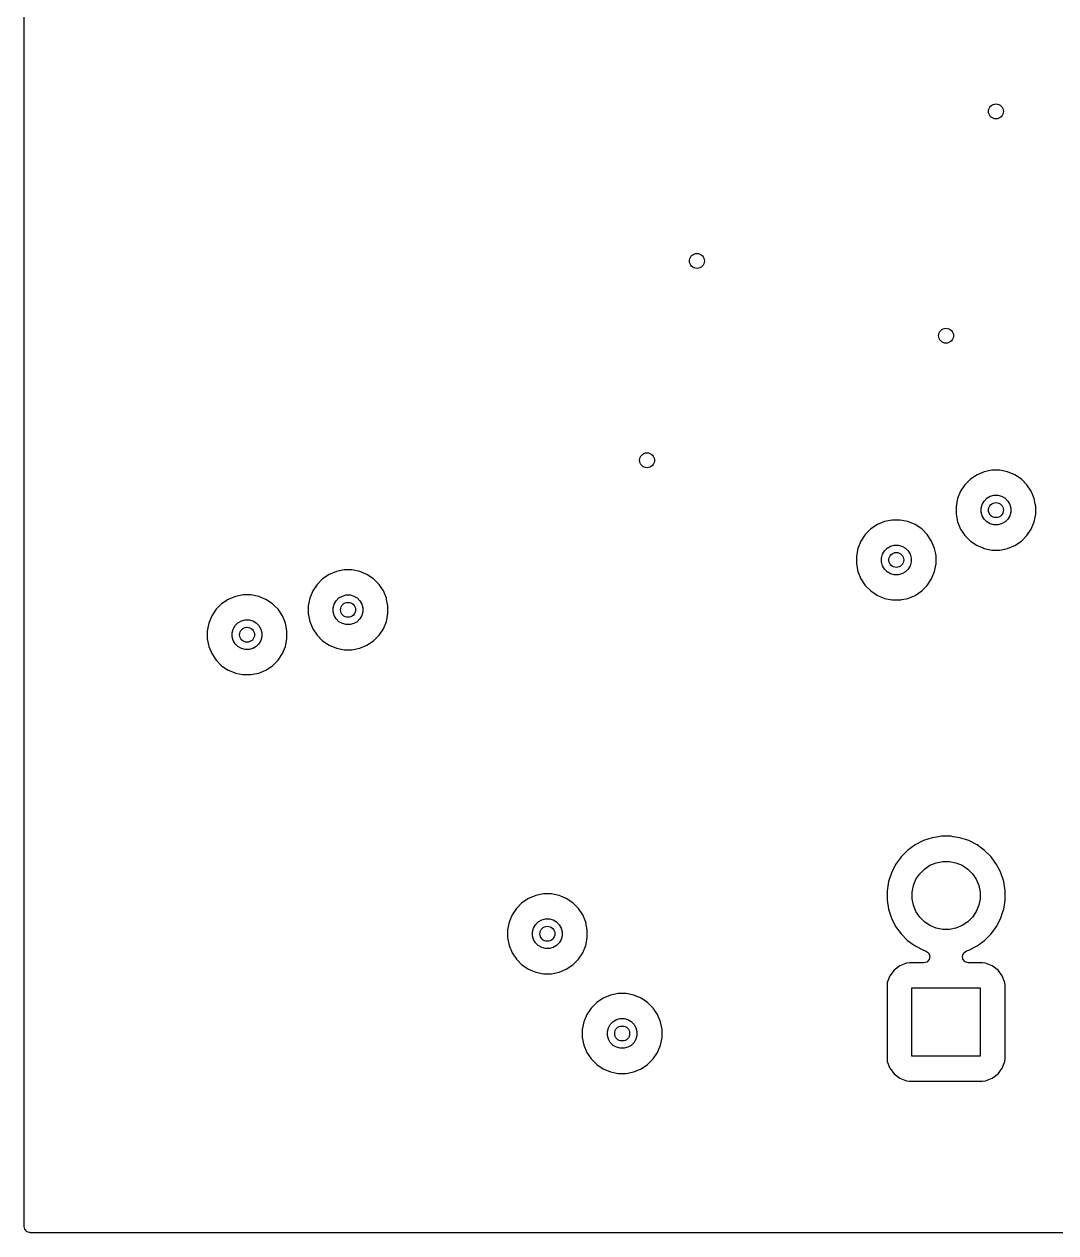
# Model space of a CAD drawing. Header units: inches. Extents: x 2.68 to 6.18, y -3.58 to -1.67.
# Drawn here: x 2.677 to 3.492, y -3.583 to -2.628 of the extents above; entities that cross this region are included whole.
import ezdxf

# ---------------------------------------------------------------- set-up
doc = ezdxf.new("R2010")
doc.units = ezdxf.units.IN
doc.header["$MEASUREMENT"] = 0
doc.layers.add('In1.Cu', color=91, linetype='CONTINUOUS', true_color=0x7fc87f)

msp = doc.modelspace()

# ---------------------------------------------------------------- linework, layer by layer
at = {"layer": 'In1.Cu', "linetype": 'CONTINUOUS'}
for p, q in [((2.67719, -2.75421), (2.67719, -2.4969)), ((2.67719, -2.8906), (2.67719, -2.75421)), ((2.67719, -2.95448), (2.67719, -2.8906)), ((2.67719, -3.00871), (2.67719, -2.95448)), ((3.42479, -2.98733), (3.4204, -2.99172)), ((3.42995, -2.98388), (3.42479, -2.98733)), ((3.42479, -2.98733), (3.42479, -2.98733)), ((3.43569, -2.98151), (3.42995, -2.98388)), ((3.42995, -2.98388), (3.42995, -2.98388)), ((3.44178, -2.9803), (3.43569, -2.98151)), ((3.43569, -2.98151), (3.43569, -2.98151)), ((3.44799, -2.9803), (3.44178, -2.9803)), ((3.44178, -2.9803), (3.44178, -2.9803)), ((3.45407, -2.98151), (3.44799, -2.9803)), ((3.44799, -2.9803), (3.44799, -2.9803)), ((3.45981, -2.98388), (3.45407, -2.98151)), ((3.45407, -2.98151), (3.45407, -2.98151)), ((3.46497, -2.98733), (3.45981, -2.98388)), ((3.45981, -2.98388), (3.45981, -2.98388)), ((3.46936, -2.99172), (3.46497, -2.98733)), ((3.46497, -2.98733), (3.46497, -2.98733)), ((3.41695, -2.99688), (3.41458, -3.00262)), ((3.4204, -2.99172), (3.41695, -2.99688)), ((3.41695, -2.99688), (3.41695, -2.99688)), ((3.4204, -2.99172), (3.4204, -2.99172)), ((3.47281, -2.99688), (3.46936, -2.99172)), ((3.46936, -2.99172), (3.46936, -2.99172)), ((3.47405, -2.99988), (3.47281, -2.99688)), ((3.47281, -2.99688), (3.47281, -2.99688)), ((3.41458, -3.00262), (3.41337, -3.00871)), ((3.41458, -3.00262), (3.41458, -3.00262)), ((3.43317, -3.01027), (3.43397, -3.00729)), ((3.43397, -3.00729), (3.43551, -3.00462)), ((3.43551, -3.00462), (3.43769, -3.00244)), ((3.43769, -3.00244), (3.44036, -3.0009)), ((3.44036, -3.0009), (3.44334, -3.0001)), ((3.44334, -3.0001), (3.44642, -3.0001)), ((3.44642, -3.0001), (3.4494, -3.0009)), ((3.4494, -3.0009), (3.45207, -3.00244)), ((3.45207, -3.00244), (3.45425, -3.00462)), ((3.45425, -3.00462), (3.45579, -3.00729)), ((3.45579, -3.00729), (3.45659, -3.01027)), ((3.47519, -3.00262), (3.47405, -2.99988)), ((3.476, -3.00672), (3.47519, -3.00262)), ((3.4764, -3.00871), (3.476, -3.00672)), ((2.67719, -3.04808), (2.67719, -3.00871)), ((3.41337, -3.00871), (3.41337, -3.01492)), ((3.41337, -3.01492), (3.41458, -3.021)), ((3.43317, -3.01335), (3.43317, -3.01027)), ((3.43397, -3.01633), (3.43317, -3.01335)), ((3.43551, -3.019), (3.43397, -3.01633)), ((3.45579, -3.01633), (3.45425, -3.019)), ((3.45659, -3.01335), (3.45579, -3.01633)), ((3.45659, -3.01027), (3.45659, -3.01335)), ((3.47519, -3.021), (3.4764, -3.01492)), ((3.4764, -3.01492), (3.4764, -3.00871)), ((3.4764, -3.00871), (3.4764, -3.00871)), ((3.4764, -3.00871), (3.4764, -3.00871)), ((3.35121, -3.02325), (3.34605, -3.0267)), ((3.35695, -3.02088), (3.35121, -3.02325)), ((3.35121, -3.02325), (3.35121, -3.02325)), ((3.36304, -3.01967), (3.35695, -3.02088)), ((3.35695, -3.02088), (3.35695, -3.02088)), ((3.36925, -3.01967), (3.36304, -3.01967)), ((3.36304, -3.01967), (3.36304, -3.01967)), ((3.37533, -3.02088), (3.36925, -3.01967)), ((3.36925, -3.01967), (3.36925, -3.01967)), ((3.38107, -3.02325), (3.37533, -3.02088)), ((3.37533, -3.02088), (3.37533, -3.02088)), ((3.38623, -3.0267), (3.38107, -3.02325)), ((3.38107, -3.02325), (3.38107, -3.02325)), ((3.41458, -3.021), (3.41458, -3.021)), ((3.41458, -3.021), (3.41695, -3.02674)), ((3.43769, -3.02118), (3.43551, -3.019)), ((3.44036, -3.02272), (3.43769, -3.02118)), ((3.44334, -3.02352), (3.44036, -3.02272)), ((3.44642, -3.02352), (3.44334, -3.02352)), ((3.4494, -3.02272), (3.44642, -3.02352)), ((3.45207, -3.02118), (3.4494, -3.02272)), ((3.45425, -3.019), (3.45207, -3.02118)), ((3.47281, -3.02674), (3.47519, -3.021)), ((3.34166, -3.03109), (3.33821, -3.03625)), ((3.34605, -3.0267), (3.34166, -3.03109)), ((3.34166, -3.03109), (3.34166, -3.03109)), ((3.34605, -3.0267), (3.34605, -3.0267)), ((3.39062, -3.03109), (3.38623, -3.0267)), ((3.38623, -3.0267), (3.38623, -3.0267)), ((3.39407, -3.03625), (3.39062, -3.03109)), ((3.39062, -3.03109), (3.39062, -3.03109)), ((3.41695, -3.02674), (3.41695, -3.02674)), ((3.41695, -3.02674), (3.4204, -3.0319)), ((3.4204, -3.0319), (3.4204, -3.0319)), ((3.4204, -3.0319), (3.42479, -3.03629)), ((3.46497, -3.03629), (3.46936, -3.0319)), ((3.46936, -3.0319), (3.47281, -3.02674)), ((3.33584, -3.04199), (3.33463, -3.04808)), ((3.33821, -3.03625), (3.33584, -3.04199)), ((3.33584, -3.04199), (3.33584, -3.04199)), ((3.33821, -3.03625), (3.33821, -3.03625)), ((3.35523, -3.04666), (3.35677, -3.04399)), ((3.35677, -3.04399), (3.35895, -3.04181)), ((3.35895, -3.04181), (3.36162, -3.04027)), ((3.36162, -3.04027), (3.3646, -3.03947)), ((3.3646, -3.03947), (3.36768, -3.03947)), ((3.36768, -3.03947), (3.37066, -3.04027)), ((3.37066, -3.04027), (3.37333, -3.04181)), ((3.37333, -3.04181), (3.37551, -3.04399)), ((3.37551, -3.04399), (3.37705, -3.04666)), ((3.39591, -3.04069), (3.39407, -3.03625)), ((3.39407, -3.03625), (3.39407, -3.03625)), ((3.39645, -3.04199), (3.39591, -3.04069)), ((3.39732, -3.04639), (3.39645, -3.04199)), ((3.42479, -3.03629), (3.42479, -3.03629)), ((3.42479, -3.03629), (3.42995, -3.03974)), ((3.42995, -3.03974), (3.42995, -3.03974)), ((3.42995, -3.03974), (3.4347, -3.04171)), ((3.4347, -3.04171), (3.43569, -3.04212)), ((3.43569, -3.04212), (3.44178, -3.04333)), ((3.44178, -3.04333), (3.44178, -3.04333)), ((3.44178, -3.04333), (3.44178, -3.04333)), ((3.44178, -3.04333), (3.44799, -3.04333)), ((3.44799, -3.04333), (3.45407, -3.04212)), ((3.44799, -3.04333), (3.44799, -3.04333)), ((3.45407, -3.04212), (3.45981, -3.03974)), ((3.45981, -3.03974), (3.46497, -3.03629)), ((2.67719, -3.10713), (2.67719, -3.04808)), ((3.33463, -3.04808), (3.33463, -3.05429)), ((3.33463, -3.05429), (3.33584, -3.06037)), ((3.35443, -3.04964), (3.35523, -3.04666)), ((3.35443, -3.05272), (3.35443, -3.04964)), ((3.35523, -3.0557), (3.35443, -3.05272)), ((3.37705, -3.04666), (3.37785, -3.04964)), ((3.37785, -3.05272), (3.37705, -3.0557)), ((3.37785, -3.04964), (3.37785, -3.05272)), ((3.39645, -3.06037), (3.39766, -3.05429)), ((3.39766, -3.04808), (3.39732, -3.04639)), ((3.39766, -3.05429), (3.39766, -3.04808)), ((3.39766, -3.04808), (3.39766, -3.04808)), ((3.39766, -3.04808), (3.39766, -3.04808)), ((2.91814, -3.06262), (2.91298, -3.06607)), ((2.92388, -3.06025), (2.91814, -3.06262)), ((2.91814, -3.06262), (2.91814, -3.06262)), ((2.92997, -3.05904), (2.92388, -3.06025)), ((2.92388, -3.06025), (2.92388, -3.06025)), ((2.93617, -3.05904), (2.92997, -3.05904)), ((2.92997, -3.05904), (2.92997, -3.05904)), ((2.94226, -3.06025), (2.93617, -3.05904)), ((2.93617, -3.05904), (2.93617, -3.05904)), ((2.948, -3.06262), (2.94226, -3.06025)), ((2.94226, -3.06025), (2.94226, -3.06025)), ((2.95316, -3.06607), (2.948, -3.06262)), ((2.948, -3.06262), (2.948, -3.06262)), ((3.33584, -3.06037), (3.33584, -3.06037)), ((3.33584, -3.06037), (3.33821, -3.06611)), ((3.35677, -3.05837), (3.35523, -3.0557)), ((3.35895, -3.06055), (3.35677, -3.05837)), ((3.36162, -3.06209), (3.35895, -3.06055)), ((3.3646, -3.06289), (3.36162, -3.06209)), ((3.36768, -3.06289), (3.3646, -3.06289)), ((3.37066, -3.06209), (3.36768, -3.06289)), ((3.37333, -3.06055), (3.37066, -3.06209)), ((3.37551, -3.05837), (3.37333, -3.06055)), ((3.37705, -3.0557), (3.37551, -3.05837)), ((3.39407, -3.06611), (3.39645, -3.06037)), ((2.90859, -3.07046), (2.90514, -3.07562)), ((2.91298, -3.06607), (2.90859, -3.07046)), ((2.90859, -3.07046), (2.90859, -3.07046)), ((2.91298, -3.06607), (2.91298, -3.06607)), ((2.95755, -3.07046), (2.95316, -3.06607)), ((2.95316, -3.06607), (2.95316, -3.06607)), ((2.961, -3.07562), (2.95755, -3.07046)), ((2.95755, -3.07046), (2.95755, -3.07046)), ((3.33821, -3.06611), (3.33821, -3.06611)), ((3.33821, -3.06611), (3.34166, -3.07127)), ((3.34166, -3.07127), (3.34166, -3.07127)), ((3.34166, -3.07127), (3.34605, -3.07566)), ((3.38623, -3.07566), (3.39062, -3.07127)), ((3.39062, -3.07127), (3.39407, -3.06611)), ((2.83834, -3.08231), (2.83318, -3.08576)), ((2.84407, -3.07993), (2.83834, -3.08231)), ((2.83834, -3.08231), (2.83834, -3.08231)), ((2.84408, -3.07993), (2.84407, -3.07993)), ((2.85016, -3.07872), (2.84408, -3.07993)), ((2.85637, -3.07872), (2.85016, -3.07872)), ((2.85016, -3.07872), (2.85016, -3.07872)), ((2.86246, -3.07993), (2.85637, -3.07872)), ((2.85637, -3.07872), (2.85637, -3.07872)), ((2.8682, -3.08231), (2.86246, -3.07993)), ((2.86246, -3.07993), (2.86246, -3.07993)), ((2.87336, -3.08576), (2.8682, -3.08231)), ((2.8682, -3.08231), (2.8682, -3.08231)), ((2.90277, -3.08136), (2.90156, -3.08745)), ((2.90514, -3.07562), (2.90277, -3.08136)), ((2.90277, -3.08136), (2.90277, -3.08136)), ((2.90514, -3.07562), (2.90514, -3.07562)), ((2.92216, -3.08603), (2.9237, -3.08336)), ((2.9237, -3.08336), (2.92588, -3.08118)), ((2.92588, -3.08118), (2.92855, -3.07964)), ((2.92855, -3.07964), (2.93153, -3.07884)), ((2.93153, -3.07884), (2.93461, -3.07884)), ((2.93461, -3.07884), (2.93759, -3.07964)), ((2.93759, -3.07964), (2.94026, -3.08118)), ((2.94026, -3.08118), (2.94244, -3.08336)), ((2.94244, -3.08336), (2.94398, -3.08603)), ((2.96284, -3.08006), (2.961, -3.07562)), ((2.961, -3.07562), (2.961, -3.07562)), ((2.96338, -3.08136), (2.96284, -3.08006)), ((2.96356, -3.08231), (2.96338, -3.08136)), ((2.96459, -3.08745), (2.96356, -3.08231)), ((3.34605, -3.07566), (3.34605, -3.07566)), ((3.34605, -3.07566), (3.35121, -3.07911)), ((3.35121, -3.07911), (3.35121, -3.07911)), ((3.35121, -3.07911), (3.35664, -3.08136)), ((3.35664, -3.08136), (3.35695, -3.08149)), ((3.35695, -3.08149), (3.36304, -3.0827)), ((3.36304, -3.0827), (3.36304, -3.0827)), ((3.36304, -3.0827), (3.36304, -3.0827)), ((3.36304, -3.0827), (3.36925, -3.0827)), ((3.36925, -3.0827), (3.36965, -3.08262)), ((3.36925, -3.0827), (3.36925, -3.0827)), ((3.36965, -3.08262), (3.37064, -3.08242)), ((3.37064, -3.08242), (3.37401, -3.08175)), ((3.37064, -3.08242), (3.37064, -3.08242)), ((3.37401, -3.08175), (3.37533, -3.08149)), ((3.37533, -3.08149), (3.38107, -3.07911)), ((3.38107, -3.07911), (3.38623, -3.07566)), ((2.82879, -3.09015), (2.82534, -3.09531)), ((2.83318, -3.08576), (2.82879, -3.09015)), ((2.82879, -3.09015), (2.82879, -3.09015)), ((2.83318, -3.08576), (2.83318, -3.08576)), ((2.87505, -3.08745), (2.87336, -3.08576)), ((2.87336, -3.08576), (2.87336, -3.08576)), ((2.87775, -3.09015), (2.87505, -3.08745)), ((2.8812, -3.09531), (2.87775, -3.09015)), ((2.87775, -3.09015), (2.87775, -3.09015)), ((2.90156, -3.08745), (2.90156, -3.09366)), ((2.92136, -3.08901), (2.92216, -3.08603)), ((2.92136, -3.09209), (2.92136, -3.08901)), ((2.92216, -3.09507), (2.92136, -3.09209)), ((2.94398, -3.08603), (2.94478, -3.08901)), ((2.94478, -3.09209), (2.94398, -3.09507)), ((2.94478, -3.08901), (2.94478, -3.09209)), ((2.96459, -3.09366), (2.96459, -3.08745)), ((2.96459, -3.08745), (2.96459, -3.08745)), ((2.96459, -3.08745), (2.96459, -3.08745)), ((2.82296, -3.10104), (2.82175, -3.10713)), ((2.82534, -3.09531), (2.82296, -3.10104)), ((2.82296, -3.10104), (2.82296, -3.10104)), ((2.82534, -3.09531), (2.82534, -3.09531)), ((2.8439, -3.10305), (2.84608, -3.10087)), ((2.84608, -3.10087), (2.84875, -3.09932)), ((2.84875, -3.09932), (2.85173, -3.09853)), ((2.85173, -3.09853), (2.85481, -3.09853)), ((2.85481, -3.09853), (2.85779, -3.09932)), ((2.85779, -3.09932), (2.86046, -3.10087)), ((2.86046, -3.10087), (2.86264, -3.10305)), ((2.88309, -3.09988), (2.8812, -3.09531)), ((2.8812, -3.09531), (2.8812, -3.09531)), ((2.88357, -3.10104), (2.88309, -3.09988)), ((2.88478, -3.10713), (2.88357, -3.10104)), ((2.88357, -3.10104), (2.88357, -3.10104)), ((2.90156, -3.09366), (2.90277, -3.09974)), ((2.90277, -3.09974), (2.90277, -3.09974)), ((2.90277, -3.09974), (2.90514, -3.10548)), ((2.9237, -3.09774), (2.92216, -3.09507)), ((2.92588, -3.09992), (2.9237, -3.09774)), ((2.92855, -3.10146), (2.92588, -3.09992)), ((2.93153, -3.10226), (2.92855, -3.10146)), ((2.93461, -3.10226), (2.93153, -3.10226)), ((2.93759, -3.10146), (2.93461, -3.10226)), ((2.94026, -3.09992), (2.93759, -3.10146)), ((2.94244, -3.09774), (2.94026, -3.09992)), ((2.94398, -3.09507), (2.94244, -3.09774)), ((2.961, -3.10548), (2.96338, -3.09974)), ((2.96338, -3.09974), (2.96459, -3.09366)), ((2.67719, -3.26461), (2.67719, -3.10713)), ((2.82175, -3.10713), (2.82175, -3.11334)), ((2.84156, -3.10869), (2.84236, -3.10572)), ((2.84156, -3.11178), (2.84156, -3.10869)), ((2.84236, -3.11476), (2.84156, -3.11178)), ((2.84236, -3.10572), (2.8439, -3.10305)), ((2.86264, -3.10305), (2.86418, -3.10572)), ((2.86418, -3.10572), (2.86498, -3.10869)), ((2.86498, -3.11178), (2.86418, -3.11476)), ((2.86498, -3.10869), (2.86498, -3.11178)), ((2.88478, -3.11334), (2.88478, -3.10713)), ((2.88478, -3.10713), (2.88478, -3.10713)), ((2.88478, -3.10713), (2.88478, -3.10713)), ((2.90514, -3.10548), (2.90514, -3.10548)), ((2.90514, -3.10548), (2.90859, -3.11064)), ((2.90859, -3.11064), (2.90859, -3.11064)), ((2.90859, -3.11064), (2.91298, -3.11503)), ((2.95316, -3.11503), (2.95755, -3.11064)), ((2.95755, -3.11064), (2.961, -3.10548)), ((2.82175, -3.11334), (2.82296, -3.11943)), ((2.82296, -3.11943), (2.82296, -3.11943)), ((2.82296, -3.11943), (2.82534, -3.12516)), ((2.8439, -3.11743), (2.84236, -3.11476)), ((2.84608, -3.11961), (2.8439, -3.11743)), ((2.84875, -3.12115), (2.84608, -3.11961)), ((2.85173, -3.12195), (2.84875, -3.12115)), ((2.85779, -3.12115), (2.85481, -3.12195)), ((2.86046, -3.11961), (2.85779, -3.12115)), ((2.86264, -3.11743), (2.86046, -3.11961)), ((2.86418, -3.11476), (2.86264, -3.11743)), ((2.8812, -3.12516), (2.88357, -3.11943)), ((2.88357, -3.11943), (2.88478, -3.11334)), ((2.91298, -3.11503), (2.91298, -3.11503)), ((2.91298, -3.11503), (2.91814, -3.11848)), ((2.91814, -3.11848), (2.91814, -3.11848)), ((2.91814, -3.11848), (2.92388, -3.12086)), ((2.92388, -3.12086), (2.92388, -3.12086)), ((2.92388, -3.12086), (2.92997, -3.12207)), ((2.93617, -3.12207), (2.94226, -3.12086)), ((2.94226, -3.12086), (2.94743, -3.11872)), ((2.94743, -3.11872), (2.948, -3.11848)), ((2.948, -3.11848), (2.95316, -3.11503)), ((2.948, -3.11848), (2.948, -3.11848)), ((2.948, -3.11848), (2.948, -3.11848)), ((2.82534, -3.12516), (2.82534, -3.12516)), ((2.82534, -3.12516), (2.82879, -3.13033)), ((2.82879, -3.13033), (2.82879, -3.13033)), ((2.82879, -3.13033), (2.83318, -3.13472)), ((2.85481, -3.12195), (2.85173, -3.12195)), ((2.87336, -3.13472), (2.87775, -3.13033)), ((2.87775, -3.13033), (2.8812, -3.12516)), ((2.92997, -3.12207), (2.92997, -3.12207)), ((2.92997, -3.12207), (2.92997, -3.12207)), ((2.92997, -3.12207), (2.93617, -3.12207)), ((2.93617, -3.12207), (2.93617, -3.12207)), ((2.83318, -3.13472), (2.83318, -3.13472)), ((2.83318, -3.13472), (2.83834, -3.13816)), ((2.83834, -3.13816), (2.83834, -3.13817)), ((2.83834, -3.13817), (2.84377, -3.14041)), ((2.84377, -3.14041), (2.84407, -3.14054)), ((2.84407, -3.14054), (2.84994, -3.14171)), ((2.85637, -3.14175), (2.86246, -3.14054)), ((2.86246, -3.14054), (2.8682, -3.13817)), ((2.8682, -3.13817), (2.87336, -3.13472)), ((2.84994, -3.14171), (2.85016, -3.14175)), ((2.85016, -3.14175), (2.85016, -3.14175)), ((2.85016, -3.14175), (2.85016, -3.14175)), ((2.85016, -3.14175), (2.85637, -3.14175)), ((2.85637, -3.14175), (2.85637, -3.14175)), ((2.67719, -3.31247), (2.67719, -3.26461)), ((3.3876, -3.27289), (3.38105, -3.27622)), ((3.39458, -3.27062), (3.3876, -3.27289)), ((3.3876, -3.27289), (3.3876, -3.27289)), ((3.39942, -3.26985), (3.39458, -3.27062)), ((3.39458, -3.27062), (3.39458, -3.27062)), ((3.40184, -3.26947), (3.39942, -3.26985)), ((3.40919, -3.26947), (3.40184, -3.26947)), ((3.411, -3.26976), (3.40919, -3.26947)), ((3.41644, -3.27062), (3.411, -3.26976)), ((3.42343, -3.27289), (3.41644, -3.27062)), ((3.42997, -3.27622), (3.42343, -3.27289)), ((3.42343, -3.27289), (3.42343, -3.27289)), ((3.37511, -3.28054), (3.36991, -3.28574)), ((3.37814, -3.27834), (3.37511, -3.28054)), ((3.37511, -3.28054), (3.37511, -3.28054)), ((3.37511, -3.28054), (3.37511, -3.28054)), ((3.38105, -3.27622), (3.37814, -3.27834)), ((3.43592, -3.28054), (3.42997, -3.27622)), ((3.44111, -3.28574), (3.43592, -3.28054)), ((3.36559, -3.29168), (3.36226, -3.29823)), ((3.36948, -3.28633), (3.36559, -3.29168)), ((3.36991, -3.28574), (3.36948, -3.28633)), ((3.36991, -3.28574), (3.36991, -3.28574)), ((3.36991, -3.28574), (3.36991, -3.28574)), ((3.3884, -3.29529), (3.3928, -3.29236)), ((3.3928, -3.29236), (3.39768, -3.29033)), ((3.39768, -3.29033), (3.40287, -3.2893)), ((3.40287, -3.2893), (3.40816, -3.2893)), ((3.40816, -3.2893), (3.41334, -3.29033)), ((3.41334, -3.29033), (3.41822, -3.29236)), ((3.41822, -3.29236), (3.42262, -3.29529)), ((3.44543, -3.29168), (3.44111, -3.28574)), ((3.44866, -3.29803), (3.44543, -3.29168)), ((3.36226, -3.29823), (3.35999, -3.30521)), ((3.36226, -3.29823), (3.36226, -3.29823)), ((3.38173, -3.30343), (3.38466, -3.29903)), ((3.38466, -3.29903), (3.3884, -3.29529)), ((3.42262, -3.29529), (3.42636, -3.29903)), ((3.42636, -3.29903), (3.4293, -3.30343)), ((3.44877, -3.29823), (3.44866, -3.29803)), ((3.45104, -3.30521), (3.44877, -3.29823)), ((3.44877, -3.29823), (3.44877, -3.29823)), ((2.67719, -3.34335), (2.67719, -3.31247)), ((3.35999, -3.30521), (3.35884, -3.31247)), ((3.35884, -3.31247), (3.35884, -3.31981)), ((3.35999, -3.30521), (3.35999, -3.30521)), ((3.37867, -3.3135), (3.3797, -3.30831)), ((3.3797, -3.30831), (3.38173, -3.30343)), ((3.4293, -3.30343), (3.43132, -3.30831)), ((3.43132, -3.30831), (3.43235, -3.3135)), ((3.45218, -3.31247), (3.45104, -3.30521)), ((3.45104, -3.30521), (3.45104, -3.30521)), ((3.45104, -3.30521), (3.45104, -3.30521)), ((3.45218, -3.31981), (3.45218, -3.31247)), ((3.07046, -3.32198), (3.06607, -3.32637)), ((3.07562, -3.31853), (3.07046, -3.32198)), ((3.07046, -3.32198), (3.07046, -3.32198)), ((3.08136, -3.31615), (3.07562, -3.31853)), ((3.07562, -3.31853), (3.07562, -3.31853)), ((3.08745, -3.31494), (3.08136, -3.31615)), ((3.08136, -3.31615), (3.08136, -3.31615)), ((3.09366, -3.31494), (3.08745, -3.31494)), ((3.08745, -3.31494), (3.08745, -3.31494)), ((3.09974, -3.31615), (3.09366, -3.31494)), ((3.09366, -3.31494), (3.09366, -3.31494)), ((3.10128, -3.31679), (3.09974, -3.31615)), ((3.09974, -3.31615), (3.09974, -3.31615)), ((3.10548, -3.31853), (3.10128, -3.31679)), ((3.11064, -3.32198), (3.10548, -3.31853)), ((3.10548, -3.31853), (3.10548, -3.31853)), ((3.11503, -3.32637), (3.11064, -3.32198)), ((3.11064, -3.32198), (3.11064, -3.32198)), ((3.35884, -3.31981), (3.35999, -3.32707)), ((3.37867, -3.31879), (3.37867, -3.3135)), ((3.3797, -3.32397), (3.37867, -3.31879)), ((3.43235, -3.31879), (3.43132, -3.32397)), ((3.43235, -3.3135), (3.43235, -3.31879)), ((3.45157, -3.32367), (3.45218, -3.31981)), ((3.06262, -3.33153), (3.06025, -3.33726)), ((3.06607, -3.32637), (3.06262, -3.33153)), ((3.06262, -3.33153), (3.06262, -3.33153)), ((3.06607, -3.32637), (3.06607, -3.32637)), ((3.11848, -3.33153), (3.11503, -3.32637)), ((3.11503, -3.32637), (3.11503, -3.32637)), ((3.12032, -3.33596), (3.11848, -3.33153)), ((3.11848, -3.33153), (3.11848, -3.33153)), ((3.35999, -3.32707), (3.35999, -3.32707)), ((3.35999, -3.32707), (3.36226, -3.33406)), ((3.38173, -3.32885), (3.3797, -3.32397)), ((3.38466, -3.33325), (3.38173, -3.32885)), ((3.4293, -3.32885), (3.42636, -3.33325)), ((3.43132, -3.32397), (3.4293, -3.32885)), ((3.44877, -3.33406), (3.44993, -3.33047)), ((3.44993, -3.33047), (3.45104, -3.32707)), ((3.45104, -3.32707), (3.45157, -3.32367)), ((3.45104, -3.32707), (3.45104, -3.32707)), ((3.45104, -3.32707), (3.45104, -3.32707)), ((3.06025, -3.33726), (3.05904, -3.34335)), ((3.06025, -3.33726), (3.06025, -3.33726)), ((3.07964, -3.34194), (3.08118, -3.33927)), ((3.08118, -3.33927), (3.08336, -3.33709)), ((3.08336, -3.33709), (3.08603, -3.33554)), ((3.08603, -3.33554), (3.08901, -3.33475)), ((3.08901, -3.33475), (3.09209, -3.33475)), ((3.09209, -3.33475), (3.09507, -3.33554)), ((3.09507, -3.33554), (3.09774, -3.33709)), ((3.09774, -3.33709), (3.09992, -3.33927)), ((3.09992, -3.33927), (3.10146, -3.34194)), ((3.12086, -3.33726), (3.12032, -3.33596)), ((3.12124, -3.33919), (3.12086, -3.33726)), ((3.12207, -3.34335), (3.12124, -3.33919)), ((3.36226, -3.33406), (3.36226, -3.33406)), ((3.36226, -3.33406), (3.36559, -3.3406)), ((3.36559, -3.3406), (3.36991, -3.34655)), ((3.3884, -3.33699), (3.38466, -3.33325)), ((3.3928, -3.33993), (3.3884, -3.33699)), ((3.39768, -3.34195), (3.3928, -3.33993)), ((3.41822, -3.33993), (3.41334, -3.34195)), ((3.42262, -3.33699), (3.41822, -3.33993)), ((3.42636, -3.33325), (3.42262, -3.33699)), ((3.44111, -3.34655), (3.44543, -3.3406)), ((3.44543, -3.3406), (3.44877, -3.33406)), ((2.67719, -3.42209), (2.67719, -3.34335)), ((3.05904, -3.34335), (3.05904, -3.34956)), ((3.05904, -3.34956), (3.06025, -3.35565)), ((3.07884, -3.34492), (3.07964, -3.34194)), ((3.07884, -3.348), (3.07884, -3.34492)), ((3.07964, -3.35098), (3.07884, -3.348)), ((3.08118, -3.35365), (3.07964, -3.35098)), ((3.10146, -3.35098), (3.09992, -3.35365)), ((3.10146, -3.34194), (3.10226, -3.34492)), ((3.10226, -3.348), (3.10146, -3.35098)), ((3.10226, -3.34492), (3.10226, -3.348)), ((3.12086, -3.35565), (3.12207, -3.34956)), ((3.12207, -3.34956), (3.12207, -3.34335)), ((3.12207, -3.34335), (3.12207, -3.34335)), ((3.12207, -3.34335), (3.12207, -3.34335)), ((3.36991, -3.34655), (3.37511, -3.35174)), ((3.40287, -3.34298), (3.39768, -3.34195)), ((3.40816, -3.34298), (3.40287, -3.34298)), ((3.41334, -3.34195), (3.40816, -3.34298)), ((3.43592, -3.35174), (3.44111, -3.34655)), ((3.06025, -3.35565), (3.06025, -3.35565)), ((3.06025, -3.35565), (3.06262, -3.36138)), ((3.08336, -3.35583), (3.08118, -3.35365)), ((3.08603, -3.35737), (3.08336, -3.35583)), ((3.08901, -3.35817), (3.08603, -3.35737)), ((3.09209, -3.35817), (3.08901, -3.35817)), ((3.09507, -3.35737), (3.09209, -3.35817)), ((3.09774, -3.35583), (3.09507, -3.35737)), ((3.09992, -3.35365), (3.09774, -3.35583)), ((3.11848, -3.36138), (3.12086, -3.35565)), ((3.37511, -3.35174), (3.38105, -3.35606)), ((3.38105, -3.35606), (3.3876, -3.3594)), ((3.3876, -3.3594), (3.3876, -3.3594)), ((3.3876, -3.3594), (3.3876, -3.3594)), ((3.3876, -3.3594), (3.38928, -3.35994)), ((3.38928, -3.35994), (3.39155, -3.3615)), ((3.41956, -3.36139), (3.42174, -3.35994)), ((3.42174, -3.35994), (3.42343, -3.3594)), ((3.42343, -3.3594), (3.42997, -3.35606)), ((3.42343, -3.3594), (3.42343, -3.3594)), ((3.42343, -3.3594), (3.42343, -3.3594)), ((3.42997, -3.35606), (3.43592, -3.35174)), ((3.06262, -3.36138), (3.06262, -3.36139)), ((3.06262, -3.36139), (3.06607, -3.36655)), ((3.06607, -3.36655), (3.06607, -3.36655)), ((3.06607, -3.36655), (3.07046, -3.37094)), ((3.11064, -3.37094), (3.11503, -3.36655)), ((3.11503, -3.36655), (3.11848, -3.36138)), ((3.37431, -3.36972), (3.369, -3.3717)), ((3.37666, -3.36947), (3.37431, -3.36972)), ((3.38777, -3.36947), (3.37666, -3.36947)), ((3.37666, -3.36947), (3.37666, -3.36947)), ((3.3903, -3.36877), (3.38777, -3.36947)), ((3.39215, -3.36674), (3.3903, -3.36877)), ((3.39155, -3.3615), (3.39262, -3.36403)), ((3.39262, -3.36403), (3.39215, -3.36674)), ((3.41842, -3.36389), (3.41956, -3.36139)), ((3.41881, -3.36661), (3.41842, -3.36389)), ((3.42061, -3.36869), (3.41881, -3.36661)), ((3.42325, -3.36947), (3.42061, -3.36869)), ((3.43436, -3.36947), (3.42325, -3.36947)), ((3.43437, -3.36947), (3.43436, -3.36947)), ((3.43671, -3.36972), (3.43437, -3.36947)), ((3.43437, -3.36947), (3.43437, -3.36947)), ((3.43437, -3.36947), (3.43437, -3.36947)), ((3.44202, -3.3717), (3.43671, -3.36972)), ((3.43671, -3.36972), (3.43671, -3.36972)), ((3.07046, -3.37094), (3.07046, -3.37094)), ((3.07046, -3.37094), (3.07562, -3.37439)), ((3.07562, -3.37439), (3.07562, -3.37439)), ((3.07562, -3.37439), (3.07879, -3.3757)), ((3.07879, -3.3757), (3.08136, -3.37676)), ((3.08136, -3.37676), (3.08745, -3.37797)), ((3.08745, -3.37797), (3.08745, -3.37797)), ((3.08745, -3.37797), (3.08745, -3.37797)), ((3.08745, -3.37797), (3.09366, -3.37797)), ((3.09366, -3.37797), (3.09974, -3.37676)), ((3.09366, -3.37797), (3.09366, -3.37797)), ((3.09974, -3.37676), (3.10548, -3.37439)), ((3.10548, -3.37439), (3.11064, -3.37094)), ((3.36107, -3.37963), (3.35909, -3.38494)), ((3.36447, -3.3751), (3.36107, -3.37963)), ((3.36107, -3.37963), (3.36107, -3.37963)), ((3.369, -3.3717), (3.36447, -3.3751)), ((3.36447, -3.3751), (3.36447, -3.3751)), ((3.369, -3.3717), (3.369, -3.3717)), ((3.44656, -3.3751), (3.44202, -3.3717)), ((3.44202, -3.3717), (3.44202, -3.3717)), ((3.44995, -3.37963), (3.44656, -3.3751)), ((3.44656, -3.3751), (3.44656, -3.3751)), ((3.45174, -3.38442), (3.44995, -3.37963)), ((3.44995, -3.37963), (3.44995, -3.37963)), ((3.35909, -3.38494), (3.35884, -3.38729)), ((3.35884, -3.38729), (3.35884, -3.38729)), ((3.35884, -3.38729), (3.35884, -3.38729)), ((3.35884, -3.38729), (3.35884, -3.44499)), ((3.37854, -3.44311), (3.37854, -3.38917)), ((3.37854, -3.38917), (3.43248, -3.38917)), ((3.43248, -3.38917), (3.43248, -3.44311)), ((3.45193, -3.38494), (3.45174, -3.38442)), ((3.45218, -3.38729), (3.45193, -3.38494)), ((3.45218, -3.38729), (3.45218, -3.38729)), ((3.45218, -3.38729), (3.45218, -3.38729)), ((3.45218, -3.41613), (3.45218, -3.38729)), ((3.13468, -3.39727), (3.12952, -3.40072)), ((3.14041, -3.39489), (3.13468, -3.39727)), ((3.13468, -3.39727), (3.13468, -3.39727)), ((3.1465, -3.39368), (3.14041, -3.39489)), ((3.14041, -3.39489), (3.14041, -3.39489)), ((3.15271, -3.39368), (3.1465, -3.39368)), ((3.1465, -3.39368), (3.1465, -3.39368)), ((3.1588, -3.39489), (3.15271, -3.39368)), ((3.15271, -3.39368), (3.15271, -3.39368)), ((3.16453, -3.39727), (3.1588, -3.39489)), ((3.1588, -3.39489), (3.1588, -3.39489)), ((3.1697, -3.40072), (3.16453, -3.39727)), ((3.16453, -3.39727), (3.16453, -3.39727)), ((3.12513, -3.40511), (3.12168, -3.41027)), ((3.12952, -3.40072), (3.12513, -3.40511)), ((3.12513, -3.40511), (3.12513, -3.40511)), ((3.12952, -3.40072), (3.12952, -3.40072)), ((3.17409, -3.40511), (3.1697, -3.40072)), ((3.1697, -3.40072), (3.1697, -3.40072)), ((3.17754, -3.41027), (3.17409, -3.40511)), ((3.17409, -3.40511), (3.17409, -3.40511)), ((3.1193, -3.416), (3.11809, -3.42209)), ((3.12168, -3.41027), (3.1193, -3.416)), ((3.1193, -3.416), (3.1193, -3.416)), ((3.12168, -3.41027), (3.12168, -3.41027)), ((3.14024, -3.41801), (3.14242, -3.41583)), ((3.14242, -3.41583), (3.14509, -3.41428)), ((3.14509, -3.41428), (3.14806, -3.41349)), ((3.14806, -3.41349), (3.15115, -3.41349)), ((3.15115, -3.41349), (3.15413, -3.41428)), ((3.15413, -3.41428), (3.1568, -3.41583)), ((3.1568, -3.41583), (3.15898, -3.41801)), ((3.17755, -3.41031), (3.17754, -3.41027)), ((3.17754, -3.41027), (3.17754, -3.41027)), ((3.17991, -3.416), (3.17755, -3.41031)), ((3.18112, -3.42209), (3.17991, -3.416)), ((3.17991, -3.416), (3.17991, -3.416)), ((3.45218, -3.42209), (3.45218, -3.41613)), ((2.67719, -3.57778), (2.67719, -3.42209)), ((3.11809, -3.42209), (3.11809, -3.4283)), ((3.1379, -3.42366), (3.13869, -3.42068)), ((3.1379, -3.42674), (3.1379, -3.42366)), ((3.13869, -3.42972), (3.1379, -3.42674)), ((3.13869, -3.42068), (3.14024, -3.41801)), ((3.15898, -3.41801), (3.16052, -3.42068)), ((3.16052, -3.42068), (3.16132, -3.42366)), ((3.16132, -3.42674), (3.16052, -3.42972)), ((3.16132, -3.42366), (3.16132, -3.42674)), ((3.18112, -3.4283), (3.18112, -3.42209)), ((3.18112, -3.42209), (3.18112, -3.42209)), ((3.18112, -3.42209), (3.18112, -3.42209)), ((3.45218, -3.445), (3.45218, -3.42209)), ((3.11809, -3.4283), (3.1193, -3.43439)), ((3.1193, -3.43439), (3.1193, -3.43439)), ((3.1193, -3.43439), (3.12168, -3.44012)), ((3.14024, -3.43239), (3.13869, -3.42972)), ((3.14242, -3.43457), (3.14024, -3.43239)), ((3.14509, -3.43611), (3.14242, -3.43457)), ((3.14806, -3.43691), (3.14509, -3.43611)), ((3.15115, -3.43691), (3.14806, -3.43691)), ((3.15413, -3.43611), (3.15115, -3.43691)), ((3.1568, -3.43457), (3.15413, -3.43611)), ((3.15898, -3.43239), (3.1568, -3.43457)), ((3.16052, -3.42972), (3.15898, -3.43239)), ((3.17754, -3.44013), (3.17991, -3.43439)), ((3.17991, -3.43439), (3.18112, -3.4283)), ((3.12168, -3.44012), (3.12168, -3.44013)), ((3.12168, -3.44013), (3.12513, -3.44529)), ((3.12513, -3.44529), (3.12513, -3.44529)), ((3.12513, -3.44529), (3.12952, -3.44968)), ((3.1697, -3.44968), (3.17409, -3.44529)), ((3.17409, -3.44529), (3.17754, -3.44013)), ((3.35884, -3.44499), (3.35884, -3.445)), ((3.35884, -3.445), (3.35909, -3.44734)), ((3.43248, -3.44311), (3.37854, -3.44311)), ((3.45193, -3.44734), (3.45218, -3.445)), ((3.12952, -3.44968), (3.12952, -3.44968)), ((3.12952, -3.44968), (3.13468, -3.45313)), ((3.13468, -3.45313), (3.13468, -3.45313)), ((3.13468, -3.45313), (3.14041, -3.4555)), ((3.14041, -3.4555), (3.14041, -3.4555)), ((3.14041, -3.4555), (3.1465, -3.45671)), ((3.15271, -3.45671), (3.1588, -3.4555)), ((3.1588, -3.4555), (3.16453, -3.45313)), ((3.16453, -3.45313), (3.1697, -3.44968)), ((3.35909, -3.44734), (3.36107, -3.45265)), ((3.36107, -3.45265), (3.36107, -3.45265)), ((3.36107, -3.45265), (3.36447, -3.45719)), ((3.44656, -3.45719), (3.44995, -3.45265)), ((3.44995, -3.45265), (3.45193, -3.44734)), ((3.1465, -3.45671), (3.1465, -3.45671)), ((3.1465, -3.45671), (3.1465, -3.45671)), ((3.1465, -3.45671), (3.15271, -3.45671)), ((3.15271, -3.45671), (3.15271, -3.45671)), ((3.36447, -3.45719), (3.36447, -3.45719)), ((3.36447, -3.45719), (3.369, -3.46058)), ((3.369, -3.46058), (3.369, -3.46058)), ((3.369, -3.46058), (3.37431, -3.46256)), ((3.37431, -3.46256), (3.37431, -3.46256)), ((3.37431, -3.46256), (3.37458, -3.46259)), ((3.37458, -3.46259), (3.37666, -3.46281)), ((3.37666, -3.46281), (3.43437, -3.46281)), ((3.43437, -3.46281), (3.43671, -3.46256)), ((3.43671, -3.46256), (3.44202, -3.46058)), ((3.44202, -3.46058), (3.44656, -3.45719)), ((2.67763, -3.5798), (2.67719, -3.57778)), ((2.67943, -3.58188), (2.67763, -3.5798)), ((2.68207, -3.58266), (2.67943, -3.58188)), ((6.1762, -3.58266), (2.68207, -3.58266))]:
    msp.add_line(p, q, dxfattribs=at)
at = {"layer": 'In1.Cu'}
for centre in [(3.44488, -2.69685), (3.20866, -2.81496), (3.40551, -2.87402), (3.16929, -2.97244), (3.44488, -3.01181), (3.36614, -3.05118), (2.93307, -3.09055), (2.85327, -3.11024), (3.09055, -3.34646), (3.14961, -3.4252)]:
    msp.add_circle(centre, 0.00591, dxfattribs=at)

doc.saveas('drawing.dxf')
